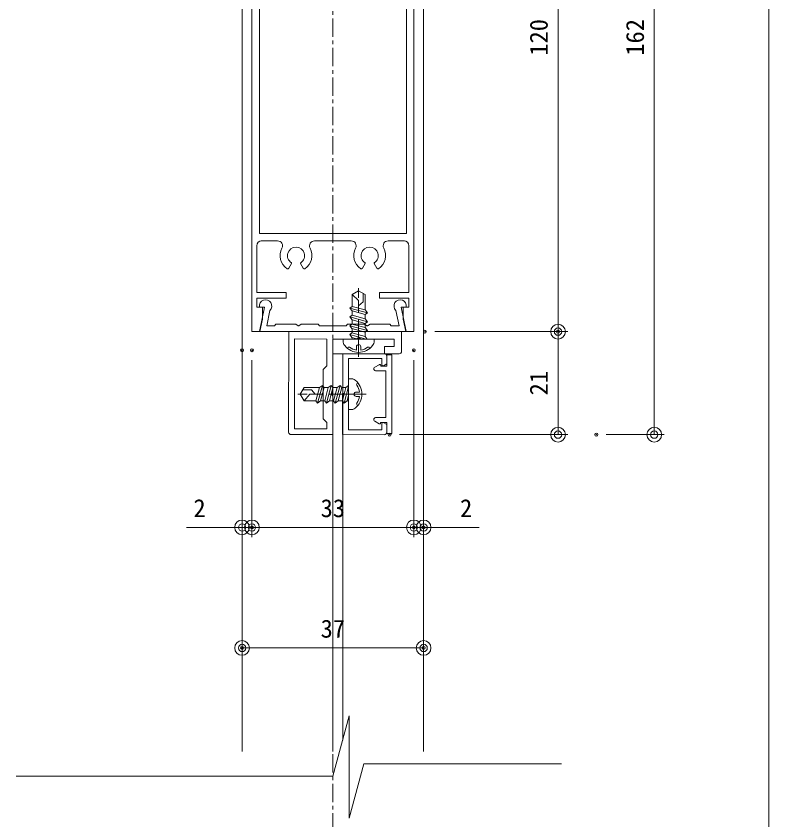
# Model space of a CAD drawing. Units: millimetres, scale not verified. Extents: x -631 to 631, y -445 to 446.
# Drawn here: x -159.2 to -5.8, y -207.9 to -44 of the extents above; entities that cross this region are included whole.
import ezdxf
from ezdxf.enums import TextEntityAlignment as Align

# ---------------------------------------------------------------- set-up
doc = ezdxf.new("R2010")
doc.units = ezdxf.units.MM
doc.header["$LTSCALE"] = 3
doc.header["$PDMODE"] = 32
doc.header["$PDSIZE"] = 0.6
doc.linetypes.add('USER1', pattern=[2, 1.25, -0.25, 0.25, -0.25])
for name, color, linetype, lineweight in [('0-0_0', 7, 'Continuous', 18), ('0-1_DEFPOINTS', 7, 'Continuous', 18), ('0-5_41_U+FF71_U+FF99_U+FF90', 6, 'Continuous', 18), ('0-6_CSLAYER2', 7, 'Continuous', 18)]:
    doc.layers.add(name, color=color, linetype=linetype, lineweight=lineweight)
doc.layers.add('0-7_CSLAYER4', color=7, linetype='Continuous')
doc.styles.add('ＭＳ ゴシック', font='')
doc.styles.get('ＭＳ ゴシック').set_extended_font_data('MS Gothic')

# ---------------------------------------------------------------- blocks, each defined once
blk = doc.blocks.new('BLKF0044')
at = {"layer": '0-6_CSLAYER2'}
for p, q in [((243.822, 192.78), (243.822, 222.78)), ((243.822, 192.78), (243.822, 222.78)), ((244.622, 222.78), (243.822, 222.78)), ((259.547, 222.78), (244.597, 222.78)), ((245.097, 220.28), (244.597, 222.78)), ((244.897, 221.495), (244.622, 222.78)), ((245.641, 220.618), (245.328, 222.18)), ((246.272, 222.03), (246.122, 222.18)), ((248.285, 222.029), (248.531, 222.171)), ((248.858, 222.029), (248.612, 222.171)), ((250.572, 222.03), (250.722, 222.18)), ((253.422, 222.18), (250.722, 222.18)), ((253.572, 222.03), (253.422, 222.18)), ((255.285, 222.029), (255.531, 222.171)), ((255.858, 222.029), (255.612, 222.171)), ((257.872, 222.03), (258.022, 222.18)), ((258.022, 222.18), (258.815, 222.18)), ((258.502, 220.618), (258.815, 222.18)), ((259.047, 220.28), (259.547, 222.78)), ((259.522, 222.78), (260.322, 222.78)), ((260.322, 192.78), (260.322, 222.78)), ((244.897, 220.28), (244.897, 221.495)), ((246.272, 222.03), (248.285, 222.03)), ((250.572, 222.03), (248.858, 222.03)), ((253.572, 222.03), (255.285, 222.03)), ((257.872, 222.03), (255.858, 222.03)), ((244.897, 220.28), (244.322, 220.28)), ((244.322, 219.38), (244.322, 220.28)), ((245.097, 220.28), (244.609, 220.28)), ((259.047, 220.28), (259.534, 220.28)), ((259.247, 220.28), (259.822, 220.28)), ((259.822, 219.38), (259.822, 220.28)), ((247.322, 219.38), (244.322, 219.38)), ((244.322, 214.03), (244.322, 218.78)), ((247.322, 218.78), (244.322, 218.78)), ((247.322, 218.78), (247.322, 219.38)), ((256.822, 218.78), (256.822, 219.38)), ((256.822, 219.38), (259.822, 219.38)), ((256.822, 218.78), (259.822, 218.78)), ((259.822, 214.03), (259.822, 218.78)), ((247.862, 215.821), (247.576, 216.317)), ((248.776, 215.821), (249.062, 216.317)), ((255.367, 215.821), (255.081, 216.317)), ((256.281, 215.821), (256.567, 216.317)), ((246.444, 213.53), (244.774, 213.53)), ((252.072, 213.53), (250.194, 213.53)), ((252.072, 213.53), (253.949, 213.53)), ((257.699, 213.53), (259.369, 213.53)), ((252.072, 212.78), (244.597, 212.78)), ((244.597, 192.78), (244.597, 212.78)), ((252.072, 212.78), (259.572, 212.78)), ((259.572, 192.78), (259.572, 212.78)), ((243.822, 192.78), (243.822, 162.78)), ((243.822, 192.78), (243.822, 162.78)), ((244.597, 192.78), (244.597, 172.78)), ((259.572, 192.78), (259.572, 172.78)), ((260.322, 192.78), (260.322, 162.78)), ((252.072, 172.78), (244.597, 172.78)), ((252.072, 172.78), (259.572, 172.78)), ((244.322, 171.53), (244.322, 166.78)), ((246.444, 172.03), (244.774, 172.03)), ((252.072, 172.03), (250.194, 172.03)), ((252.072, 172.03), (253.949, 172.03)), ((257.699, 172.03), (259.369, 172.03)), ((259.822, 171.53), (259.822, 166.78)), ((247.862, 169.738), (247.576, 169.243)), ((248.776, 169.738), (249.062, 169.243)), ((255.367, 169.738), (255.081, 169.243)), ((256.281, 169.738), (256.567, 169.243)), ((247.322, 166.78), (244.322, 166.78)), ((256.822, 166.78), (256.822, 166.18)), ((256.822, 166.78), (259.822, 166.78)), ((244.322, 166.18), (244.322, 165.28)), ((256.822, 166.18), (259.822, 166.18)), ((259.822, 166.18), (259.822, 165.28)), ((244.897, 165.28), (244.322, 165.28)), ((245.097, 165.28), (244.597, 162.78)), ((245.097, 165.28), (244.609, 165.28)), ((245.641, 164.941), (245.328, 163.38)), ((258.502, 164.941), (258.815, 163.38)), ((259.047, 165.28), (259.534, 165.28)), ((259.047, 165.28), (259.547, 162.78)), ((259.247, 165.28), (259.822, 165.28)), ((259.247, 165.28), (259.247, 164.065)), ((259.247, 164.065), (259.522, 162.78)), ((246.122, 163.38), (245.328, 163.38)), ((246.272, 163.53), (246.122, 163.38)), ((246.272, 163.53), (246.122, 163.38)), ((246.272, 163.53), (248.285, 163.53)), ((248.285, 163.53), (248.531, 163.388)), ((248.858, 163.53), (248.612, 163.388)), ((250.572, 163.53), (248.858, 163.53)), ((250.572, 163.53), (250.722, 163.38)), ((253.572, 163.53), (255.285, 163.53)), ((255.285, 163.53), (255.531, 163.388)), ((255.858, 163.53), (255.612, 163.388)), ((257.872, 163.53), (255.858, 163.53)), ((257.872, 163.53), (258.022, 163.38)), ((258.022, 163.38), (258.815, 163.38)), ((244.622, 162.78), (243.822, 162.78)), ((259.547, 162.78), (244.597, 162.78)), ((259.522, 162.78), (260.322, 162.78))]:
    blk.add_line(p, q, dxfattribs=at)
for points in [[(246.272, 222.03), (246.122, 222.18), (245.328, 222.18)], [(259.247, 220.28), (259.247, 221.495), (259.522, 222.78)], [(247.322, 166.78), (247.322, 166.18), (244.322, 166.18)], [(244.897, 165.28), (244.897, 164.065), (244.622, 162.78)], [(253.572, 163.53), (253.422, 163.38), (250.722, 163.38)]]:
    blk.add_lwpolyline(points, dxfattribs=at)
for centre, radius, start, end in [((248.572, 222.08), 0.1, 90, 126.20402), ((248.572, 222.08), 0.1, 53.79598, 90), ((255.572, 222.08), 0.1, 90, 126.20402), ((255.572, 222.08), 0.1, 53.79598, 90), ((245.222, 220.155), 0.625, 168.46304, 47.88209), ((258.922, 220.155), 0.625, 132.11791, 11.53696), ((248.319, 215.03), 1.625, 124.05894, 208.07249), ((247.437, 216.188), 0.19, 42.65128, 98.26797), ((249.202, 216.188), 0.19, 81.73203, 137.34872), ((248.319, 215.03), 1.625, 331.92751, 55.94106), ((255.824, 215.03), 1.625, 124.05894, 208.07249), ((254.941, 216.188), 0.19, 42.65128, 98.26797), ((256.706, 216.188), 0.19, 81.73203, 137.34872), ((255.824, 215.03), 1.625, 331.92751, 55.94106), ((248.319, 215.03), 0.875, 122.69378, 270), ((247.819, 215.804), 0.0468, 299.38691, 21.98956), ((248.319, 215.03), 0.875, 270, 57.30622), ((248.82, 215.804), 0.0468, 158.01044, 240.61309), ((255.824, 215.03), 0.875, 122.69378, 270), ((255.323, 215.804), 0.0468, 299.38691, 21.98956), ((255.824, 215.03), 0.875, 270, 57.30622), ((256.324, 215.804), 0.0468, 158.01044, 240.61309), ((244.822, 214.03), 0.5, 180, 270), ((246.444, 214.03), 0.5, 270, 28.07249), ((250.194, 214.03), 0.5, 151.92751, 270), ((253.949, 214.03), 0.5, 270, 28.07249), ((257.699, 214.03), 0.5, 151.92751, 270), ((259.322, 214.03), 0.5, 270, 0), ((244.822, 171.53), 0.5, 90, 180), ((246.444, 171.53), 0.5, 331.92751, 90), ((248.319, 170.53), 1.625, 151.92751, 235.94106), ((248.319, 170.53), 0.875, 90, 237.30622), ((248.319, 170.53), 0.875, 302.69378, 90), ((248.319, 170.53), 1.625, 304.05894, 28.07249), ((250.194, 171.53), 0.5, 90, 208.07249), ((253.949, 171.53), 0.5, 331.92751, 90), ((255.824, 170.53), 1.625, 151.92751, 235.94106), ((255.824, 170.53), 0.875, 90, 237.30622), ((255.824, 170.53), 0.875, 302.69378, 90), ((255.824, 170.53), 1.625, 304.05894, 28.07249), ((257.699, 171.53), 0.5, 90, 208.07249), ((259.322, 171.53), 0.5, 0, 90), ((247.819, 169.756), 0.0468, 338.01044, 60.61309), ((248.82, 169.756), 0.0468, 119.38691, 201.98956), ((255.323, 169.756), 0.0468, 338.01044, 60.61309), ((256.324, 169.756), 0.0468, 119.38691, 201.98956), ((247.437, 169.372), 0.19, 261.73203, 317.34872), ((249.202, 169.372), 0.19, 222.65128, 278.26796), ((254.941, 169.372), 0.19, 261.73203, 317.34872), ((256.706, 169.372), 0.19, 222.65128, 278.26796), ((245.222, 165.405), 0.625, 312.11791, 191.53696), ((258.922, 165.405), 0.625, 348.46304, 227.88209), ((248.572, 163.48), 0.1, 233.79598, 270), ((248.572, 163.48), 0.1, 270, 306.20402), ((255.572, 163.48), 0.1, 233.79598, 270), ((255.572, 163.48), 0.1, 270, 306.20402)]:
    blk.add_arc(centre, radius, start, end, dxfattribs=at)
blk = doc.blocks.new('D39')
at = {"layer": '0-6_CSLAYER2'}
blk.add_line((296.51, 55.039), (296.51, 350.813), dxfattribs=at)
blk = doc.blocks.new('EDTIP_BLACKDOT_S')
at = {"layer": '0-0_0', "lineweight": 9}
blk.add_line((0, 0), (-1, 0), dxfattribs=at)
for radius in [0.5, 0.25]:
    blk.add_circle((0, 0), radius, dxfattribs=at)
blk = doc.blocks.new('EDTIP_BLACKDOT_E')
at = {"layer": '0-0_0', "lineweight": 9}
blk.add_line((0, 0), (-1, 0), dxfattribs=at)
for radius in [0.5, 0.25]:
    blk.add_circle((0, 0), radius, dxfattribs=at)
blk = doc.blocks.new('D122')
at = {"layer": '0-0_0'}
for p, q in [((860.709, -198.984), (887.852, -198.984)), ((885.852, -216.984), (885.852, -201.984)), ((853.509, -219.984), (887.852, -219.984))]:
    blk.add_line(p, q, dxfattribs=at)
at = {"layer": '0-1_DEFPOINTS'}
for p in [(858.709, -198.984), (885.852, -198.984), (851.509, -219.984)]:
    blk.add_point(p, dxfattribs=at)
at = {"layer": '0-0_0', "xscale": 3, "yscale": 3}
for name, p, rotation in [('EDTIP_BLACKDOT_E', (885.852, -198.984), 90), ('EDTIP_BLACKDOT_S', (885.852, -219.984), 270)]:
    blk.add_blockref(name, p, dxfattribs=dict(at, rotation=rotation))
at = {"layer": '0-0_0', "style": 'ＭＳ ゴシック'}
blk.add_text('21', height=3.666, rotation=90, dxfattribs=at).set_placement((884.852, -211.984), align=Align.BOTTOM_LEFT)
blk = doc.blocks.new('D123')
at = {"layer": '0-0_0'}
for p, q in [((860.709, -78.984), (887.852, -78.984)), ((885.852, -195.984), (885.852, -81.984)), ((860.709, -198.984), (887.852, -198.984))]:
    blk.add_line(p, q, dxfattribs=at)
at = {"layer": '0-1_DEFPOINTS'}
for p in [(858.709, -78.984), (885.852, -78.984), (858.709, -198.984)]:
    blk.add_point(p, dxfattribs=at)
at = {"layer": '0-0_0', "xscale": 3, "yscale": 3}
for name, p, rotation in [('EDTIP_BLACKDOT_E', (885.852, -78.984), 90), ('EDTIP_BLACKDOT_S', (885.852, -198.984), 270)]:
    blk.add_blockref(name, p, dxfattribs=dict(at, rotation=rotation))
at = {"layer": '0-0_0', "style": 'ＭＳ ゴシック'}
blk.add_text('120', height=3.666, rotation=90, dxfattribs=at).set_placement((884.852, -142.734), align=Align.BOTTOM_LEFT)
blk = doc.blocks.new('D125')
at = {"layer": '0-0_0'}
for p, q in [((895.652, -57.984), (907.466, -57.984)), ((905.466, -216.984), (905.466, -60.984)), ((895.652, -219.984), (907.466, -219.984))]:
    blk.add_line(p, q, dxfattribs=at)
at = {"layer": '0-1_DEFPOINTS'}
for p in [(893.652, -57.984), (905.466, -57.984), (893.652, -219.984)]:
    blk.add_point(p, dxfattribs=at)
at = {"layer": '0-0_0', "xscale": 3, "yscale": 3}
for name, p, rotation in [('EDTIP_BLACKDOT_E', (905.466, -57.984), 90), ('EDTIP_BLACKDOT_S', (905.466, -219.984), 270)]:
    blk.add_blockref(name, p, dxfattribs=dict(at, rotation=rotation))
at = {"layer": '0-0_0', "style": 'ＭＳ ゴシック'}
blk.add_text('162', height=3.666, rotation=90, dxfattribs=at).set_placement((904.466, -142.734), align=Align.BOTTOM_LEFT)
blk = doc.blocks.new('D83')
at = {"layer": '0-0_0'}
for p, q in [((821.459, -204.784), (821.459, -240.901)), ((823.459, -204.784), (823.459, -240.901)), ((818.459, -238.901), (810.125, -238.901)), ((823.459, -238.901), (821.459, -238.901)), ((826.459, -238.901), (829.459, -238.901))]:
    blk.add_line(p, q, dxfattribs=at)
at = {"layer": '0-1_DEFPOINTS'}
for p in [(821.459, -202.784), (823.459, -202.784), (823.459, -238.901)]:
    blk.add_point(p, dxfattribs=at)
at = {"layer": '0-0_0', "xscale": 3, "yscale": 3}
blk.add_blockref('EDTIP_BLACKDOT_S', (821.459, -238.901), dxfattribs=at)
at = {"layer": '0-0_0', "xscale": 3, "yscale": 3, "rotation": 180}
blk.add_blockref('EDTIP_BLACKDOT_E', (823.459, -238.901), dxfattribs=at)
at = {"layer": '0-0_0', "style": 'ＭＳ ゴシック'}
blk.add_text('2', height=3.666, dxfattribs=at).set_placement((811.542, -237.901), align=Align.BOTTOM_LEFT)
blk = doc.blocks.new('D84')
at = {"layer": '0-0_0'}
for p, q in [((823.459, -204.784), (823.459, -240.901)), ((856.459, -204.784), (856.459, -240.901)), ((826.459, -238.901), (853.459, -238.901))]:
    blk.add_line(p, q, dxfattribs=at)
at = {"layer": '0-1_DEFPOINTS'}
for p in [(823.459, -202.784), (856.459, -202.784), (856.459, -238.901)]:
    blk.add_point(p, dxfattribs=at)
at = {"layer": '0-0_0', "xscale": 3, "yscale": 3, "rotation": 180}
blk.add_blockref('EDTIP_BLACKDOT_S', (823.459, -238.901), dxfattribs=at)
at = {"layer": '0-0_0', "xscale": 3, "yscale": 3}
blk.add_blockref('EDTIP_BLACKDOT_E', (856.459, -238.901), dxfattribs=at)
at = {"layer": '0-0_0', "style": 'ＭＳ ゴシック'}
blk.add_text('33', height=3.666, dxfattribs=at).set_placement((837.459, -237.901), align=Align.BOTTOM_LEFT)
blk = doc.blocks.new('D85')
at = {"layer": '0-0_0'}
for p, q in [((853.459, -238.901), (850.459, -238.901)), ((856.459, -238.901), (858.459, -238.901)), ((861.459, -238.901), (869.792, -238.901))]:
    blk.add_line(p, q, dxfattribs=at)
at = {"layer": '0-1_DEFPOINTS'}
for p in [(856.459, -238.901), (858.459, -238.901)]:
    blk.add_point(p, dxfattribs=at)
at = {"layer": '0-0_0', "xscale": 3, "yscale": 3}
blk.add_blockref('EDTIP_BLACKDOT_E', (856.459, -238.901), dxfattribs=at)
at = {"layer": '0-0_0', "xscale": 3, "yscale": 3, "rotation": 180}
blk.add_blockref('EDTIP_BLACKDOT_S', (858.459, -238.901), dxfattribs=at)
at = {"layer": '0-0_0', "style": 'ＭＳ ゴシック'}
blk.add_text('2', height=3.666, dxfattribs=at).set_placement((865.875, -237.901), align=Align.BOTTOM_LEFT)
blk = doc.blocks.new('D86')
at = {"layer": '0-0_0'}
blk.add_line((855.459, -263.469), (824.459, -263.469), dxfattribs=at)
at = {"layer": '0-1_DEFPOINTS'}
for p in [(821.459, -263.469), (858.459, -263.469)]:
    blk.add_point(p, dxfattribs=at)
at = {"layer": '0-0_0', "xscale": 3, "yscale": 3, "rotation": 180}
blk.add_blockref('EDTIP_BLACKDOT_E', (821.459, -263.469), dxfattribs=at)
at = {"layer": '0-0_0', "xscale": 3, "yscale": 3}
blk.add_blockref('EDTIP_BLACKDOT_S', (858.459, -263.469), dxfattribs=at)
at = {"layer": '0-0_0', "style": 'ＭＳ ゴシック'}
blk.add_text('37', height=3.666, dxfattribs=at).set_placement((837.459, -262.469), align=Align.BOTTOM_LEFT)
blk = doc.blocks.new('BLKF0037')
at = {"layer": '0-6_CSLAYER2', "color": 6}
for p, q in [((392.846, 284.438), (392.846, 284.106)), ((393.296, 284.438), (393.296, 284.106)), ((391.496, 283.625), (391.496, 283.316)), ((391.576, 283.882), (391.652, 283.991)), ((394.565, 283.882), (394.489, 283.991)), ((394.646, 283.625), (394.646, 283.316)), ((391.496, 283.316), (394.646, 283.316)), ((392.198, 283.316), (392.398, 283.056)), ((392.295, 283.316), (393.973, 282.867)), ((392.396, 283.056), (392.396, 282.619)), ((392.398, 283.056), (393.748, 282.694)), ((393.166, 283.316), (393.748, 283.16)), ((393.746, 283.316), (393.746, 283.161)), ((393.746, 282.695), (393.746, 282.259)), ((392.173, 282.447), (392.397, 282.154)), ((392.173, 282.447), (393.973, 281.965)), ((392.396, 282.156), (392.396, 281.721)), ((392.397, 282.154), (393.747, 281.793)), ((392.172, 281.549), (392.397, 281.256)), ((392.172, 281.549), (393.972, 281.067)), ((392.396, 281.258), (392.396, 280.82)), ((392.397, 281.256), (393.747, 280.894)), ((393.746, 281.793), (393.746, 281.36)), ((392.172, 280.648), (393.972, 280.165)), ((392.172, 280.648), (392.396, 280.354)), ((392.396, 280.354), (393.747, 279.993)), ((392.396, 280.354), (392.396, 278.779)), ((393.746, 280.894), (393.746, 280.459)), ((393.071, 279.931), (392.622, 279.53)), ((392.622, 279.53), (392.622, 278.649)), ((393.071, 279.381), (393.071, 279.931)), ((393.746, 279.993), (393.746, 278.779)), ((393.072, 278.389), (392.396, 278.779)), ((393.747, 278.779), (393.071, 279.381)), ((393.072, 278.389), (393.746, 278.779))]:
    blk.add_line(p, q, dxfattribs=at)
at = {"layer": '0-6_CSLAYER2', "color": 6, "linetype": 'USER1'}
blk.add_line((393.071, 285.116), (393.071, 278.134), dxfattribs=at)
at = {"layer": '0-6_CSLAYER2', "color": 6}
for points in [[(393.748, 283.16), (393.973, 282.867), (393.748, 282.694)], [(392.172, 282.447), (392.397, 282.62), (393.747, 282.258)], [(393.747, 282.258), (393.972, 281.965), (393.747, 281.793)], [(392.172, 281.549), (392.397, 281.722), (393.747, 281.36)], [(393.747, 281.36), (393.972, 281.067), (393.747, 280.894)], [(392.172, 280.648), (392.396, 280.82), (393.746, 280.459), (393.972, 280.165), (393.747, 279.993)]]:
    blk.add_lwpolyline(points, dxfattribs=at)
for centre, radius, start, end in [((393.071, 282.873), 1.806, 38.23965, 141.76035), ((393.071, 282.873), 1.581, 98.18135, 125.45206), ((393.071, 282.873), 1.581, 54.54883, 81.81865), ((391.946, 283.625), 0.45, 145.19182, 180), ((392.077, 284.268), 0.133, 172.20737, 305.45122), ((393.071, 284.106), 0.225, 180, 0), ((394.065, 284.27), 0.133, 234.54962, 7.78722), ((394.196, 283.625), 0.45, 0, 34.80818)]:
    blk.add_arc(centre, radius, start, end, dxfattribs=at)
blk = doc.blocks.new('BLKF0038')
at = {"layer": '0-6_CSLAYER2', "color": 6}
for p, q in [((387.38, 284.458), (387.071, 284.458)), ((387.071, 284.457), (387.071, 281.307)), ((387.636, 284.377), (387.746, 284.301)), ((382.144, 282.881), (382.534, 283.557)), ((384.109, 283.557), (382.534, 283.557)), ((384.109, 283.557), (383.747, 282.207)), ((384.402, 283.781), (383.92, 281.981)), ((384.402, 283.781), (384.109, 283.557)), ((385.012, 283.557), (384.574, 283.557)), ((385.011, 283.556), (384.649, 282.206)), ((385.304, 283.781), (384.821, 281.981)), ((385.304, 283.781), (385.011, 283.556)), ((385.911, 283.557), (385.475, 283.557)), ((385.909, 283.556), (385.547, 282.206)), ((386.202, 283.781), (385.72, 281.981)), ((386.202, 283.781), (385.909, 283.556)), ((386.811, 283.557), (386.373, 283.557)), ((386.811, 283.555), (386.449, 282.205)), ((387.071, 283.658), (386.621, 281.98)), ((387.071, 283.755), (386.811, 283.555)), ((382.144, 282.881), (382.533, 282.207)), ((383.284, 283.331), (382.404, 283.331)), ((382.534, 282.206), (383.136, 282.882)), ((383.136, 282.882), (383.685, 282.882)), ((383.685, 282.882), (383.284, 283.331)), ((387.071, 282.787), (386.915, 282.205)), ((388.193, 283.107), (387.86, 283.107)), ((383.747, 282.207), (382.533, 282.207)), ((384.649, 282.207), (384.213, 282.207)), ((385.548, 282.207), (385.115, 282.207)), ((386.449, 282.207), (386.013, 282.207)), ((387.071, 282.207), (386.915, 282.207)), ((388.193, 282.657), (387.86, 282.657)), ((387.38, 281.307), (387.071, 281.307)), ((387.636, 281.388), (387.746, 281.464))]:
    blk.add_line(p, q, dxfattribs=at)
at = {"layer": '0-6_CSLAYER2', "color": 6, "linetype": 'USER1'}
blk.add_line((388.871, 282.882), (381.889, 282.882), dxfattribs=at)
at = {"layer": '0-6_CSLAYER2', "color": 6}
for points in [[(384.402, 283.782), (384.575, 283.557), (384.213, 282.207), (383.92, 281.982), (383.747, 282.207)], [(385.304, 283.781), (385.476, 283.556), (385.115, 282.206)], [(386.202, 283.781), (386.375, 283.556), (386.013, 282.206)], [(385.115, 282.206), (384.821, 281.981), (384.649, 282.206)], [(386.013, 282.206), (385.72, 281.981), (385.547, 282.206)], [(386.915, 282.205), (386.621, 281.98), (386.449, 282.205)]]:
    blk.add_lwpolyline(points, dxfattribs=at)
for centre, radius, start, end in [((387.38, 284.008), 0.45, 55.19182, 90), ((386.628, 282.882), 1.806, 308.23965, 51.76034), ((388.023, 283.876), 0.133, 82.20737, 215.45122), ((386.628, 282.882), 1.581, 8.18135, 35.45206), ((387.86, 282.882), 0.225, 90, 270), ((388.024, 281.888), 0.133, 144.54962, 277.78722), ((386.628, 282.882), 1.581, 324.54883, 351.81865), ((387.38, 281.757), 0.45, 270, 304.80818)]:
    blk.add_arc(centre, radius, start, end, dxfattribs=at)

msp = doc.modelspace()

# ---------------------------------------------------------------- linework, layer by layer
at = {"layer": '0-5_41_U+FF71_U+FF99_U+FF90'}
for p, q in [((-83.644, -115.325), (-83.642, -113.075)), ((-85.22, -115.069), (-86.092, -115.572)), ((-92.44, -121.239), (-92.44, -120.901)), ((-86.099, -126.575), (-85.227, -127.079))]:
    msp.add_line(p, q, dxfattribs=at)
for points in [[(-80.642, -112.327), (-80.64, -108.327), (-103.64, -108.314), (-103.651, -128.814)], [(-89.91, -109.822), (-89.39, -109.522), (-88.871, -109.822), (-82.14, -109.826), (-82.141, -111.326), (-84.141, -111.325), (-84.142, -112.825), (-81.142, -112.827)], [(-103.152, -129.314), (-94.652, -129.319), (-94.647, -121.588), (-94.947, -121.069), (-94.647, -120.549), (-94.64, -109.819), (-89.91, -109.822)], [(-84.152, -129.325), (-92.652, -129.32), (-92.642, -112.82), (-84.142, -112.825)], [(-84.9, -126.924), (-84.9, -126.824), (-83.65, -126.825), (-83.652, -129.075), (-82.652, -129.076), (-82.642, -113.076), (-83.642, -113.075), (-83.644, -115.325), (-84.894, -115.324), (-84.894, -115.224)], [(-84.65, -127.025), (-84.651, -128.325), (-91.451, -128.321), (-91.443, -113.821), (-84.643, -113.825), (-84.643, -115.125)], [(-83.642, -113.325), (-83.643, -114.894), (-84.351, -115.302)], [(-85.939, -125.824), (-83.85, -125.825), (-83.844, -116.325), (-85.933, -116.324)], [(-92.44, -120.901), (-92.647, -120.77), (-92.44, -120.901)], [(-92.44, -121.239), (-92.647, -121.37), (-92.44, -121.239)], [(-84.358, -126.847), (-83.651, -127.256), (-83.651, -128.825)]]:
    msp.add_lwpolyline(points, dxfattribs=at)
msp.add_lwpolyline([(-95.851, -128.118), (-102.451, -128.114), (-102.44, -109.814), (-95.84, -109.818), (-95.844, -115.268), (-96.644, -116.068), (-96.65, -126.068), (-95.85, -126.868)], close=True, dxfattribs=at)
for centre, radius, start, end in [((-84.142, -113.325), 0.5, 359.96669, 89.96669), ((-81.142, -112.327), 0.5, 269.96669, 359.96669), ((-85.89, -115.922), 0.404, 119.89137, 276.1232), ((-85.094, -115.224), 0.2, 359.96669, 129.17374), ((-84.443, -115.125), 0.2, 179.96669, 302.53682), ((-92.547, -121.07), 0.2, 302.30022, 57.63316), ((-85.896, -126.226), 0.404, 83.81018, 240.04201), ((-85.1, -126.924), 0.2, 230.75964, 359.96669), ((-84.45, -127.025), 0.2, 57.39656, 179.96669), ((-103.151, -128.814), 0.5, 179.96669, 269.96669), ((-84.151, -128.825), 0.5, 269.96669, 359.96669)]:
    msp.add_arc(centre, radius, start, end, dxfattribs=at)
at = {"layer": '0-6_CSLAYER2', "linetype": 'USER1'}
msp.add_line((-94.642, 279.523), (-94.642, -348.411), dxfattribs=at)
at = {"layer": '0-6_CSLAYER2'}
for p, q in [((-113.142, 37.825), (-113.142, -193.891)), ((-76.142, 37.825), (-76.142, -193.891)), ((-92.649, -112.82), (-94.649, -112.82)), ((-94.624, -112.82), (-94.638, -193.891)), ((-92.624, -112.82), (-92.637, -191.592)), ((-159.208, -198.975), (-94.616, -198.975))]:
    msp.add_line(p, q, dxfattribs=at)
msp.add_lwpolyline([(-94.616, -198.975), (-91.307, -186.626), (-91.307, -207.523), (-88.337, -196.442), (-48.071, -196.442)], dxfattribs=at)

# ---------------------------------------------------------------- block references
at = {"layer": '0-0_0', "xscale": 2, "yscale": 2}
for name in ['D39', 'BLKF0044']:
    msp.add_blockref(name, (-598.785, -433.876), dxfattribs=at)
at = {"layer": '0-0_0'}
for name in ['D125', 'D123', 'D122', 'D83', 'D84', 'D85', 'D86']:
    msp.add_blockref(name, (-934.6, 90.667), dxfattribs=at)
at = {"layer": '0-7_CSLAYER4', "xscale": 2, "yscale": 2, "rotation": 269.96669}
for name, p in [('BLKF0038', (-654.705, 664.648)), ('BLKF0037', (-657.622, 665.4))]:
    msp.add_blockref(name, p, dxfattribs=at)

doc.saveas('drawing.dxf')
